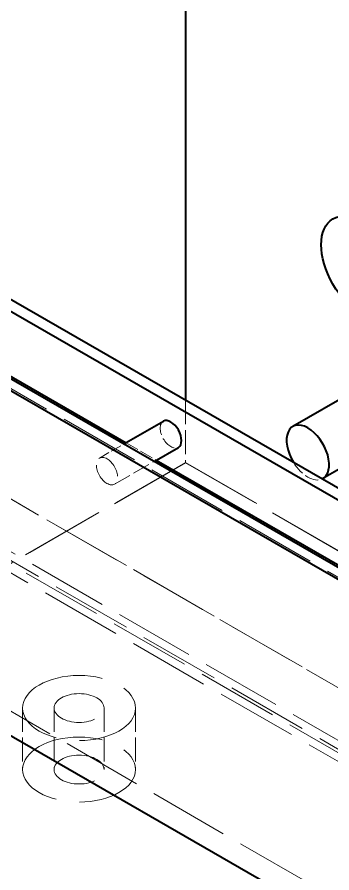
# Model space of a CAD drawing. Header units: millimetres. Extents: x 0 to 2378, y 0 to 1682.
# Drawn here: x 2143.32 to 2160.06, y 1416.55 to 1462 of the extents above; entities that cross this region are included whole.
import ezdxf

# ---------------------------------------------------------------- set-up
doc = ezdxf.new("R2010")
doc.units = ezdxf.units.MM
doc.header["$LTSCALE"] = 2
doc.linetypes.add('DASHED', pattern=[0.2067, 0.1654, -0.0413])
doc.layers.add('가려진 것(ISO)', color=2, linetype='DASHED', lineweight=18)
doc.layers.add('가시적인 것(ISO)', color=3, linetype='Continuous', lineweight=40)

msp = doc.modelspace()

# ---------------------------------------------------------------- linework, layer by layer
at = {"layer": '가려진 것(ISO)', "ltscale": 13.036946}
for p, q in [((2191.5899, 1414.2787), (2119.1821, 1455.9755)), ((2186.4987, 1411.3469), (2114.091, 1453.0437)), ((2185.933, 1407.751), (2113.5253, 1449.4478)), ((2186.4987, 1408.0767), (2114.091, 1449.7736))]:
    msp.add_line(p, q, dxfattribs=at)
at = {"layer": '가려진 것(ISO)', "ltscale": 12.833244}
msp.add_line((2185.3673, 1412.0009), (2114.091, 1453.0463), dxfattribs=at)
at = {"layer": '가려진 것(ISO)', "ltscale": 12.886484}
msp.add_line((2111.8282, 1451.5456), (2194.7011, 1403.8223), dxfattribs=at)
at = {"layer": '가려진 것(ISO)', "ltscale": 13.041375}
msp.add_line((2198.9438, 1400.7251), (2111.2625, 1451.2174), dxfattribs=at)
at = {"layer": '가려진 것(ISO)', "ltscale": 12.873099}
msp.add_line((2104.4743, 1447.3108), (2191.0242, 1397.4701), dxfattribs=at)
at = {"layer": '가려진 것(ISO)', "ltscale": 3.870264}
msp.add_line((2152.2747, 1441.658), (2152.2747, 1438.3355), dxfattribs=at)
at = {"layer": '가려진 것(ISO)', "ltscale": 1.752531}
msp.add_line((2147.7036, 1438.577), (2149.0049, 1439.3264), dxfattribs=at)
at = {"layer": '가려진 것(ISO)', "ltscale": 2.158997}
msp.add_line((2149.1172, 1439.3911), (2150.7203, 1438.4679), dxfattribs=at)
at = {"layer": '가려진 것(ISO)', "ltscale": 13.194353}
msp.add_line((2152.2747, 1438.333), (2109.8483, 1413.9012), dxfattribs=at)
at = {"layer": '가려진 것(ISO)', "ltscale": 12.842504}
msp.add_line((2152.2747, 1438.3355), (2110.9797, 1414.5553), dxfattribs=at)
at = {"layer": '가려진 것(ISO)', "ltscale": 2.836254}
msp.add_line((2148.502, 1437.1905), (2150.608, 1438.4032), dxfattribs=at)
at = {"layer": '가려진 것(ISO)', "ltscale": 0.002841}
msp.add_line((2152.2747, 1438.3355), (2152.2747, 1438.333), dxfattribs=at)
at = {"layer": '가려진 것(ISO)', "ltscale": 13.202866}
msp.add_line((2152.2747, 1438.3355), (2271.9172, 1369.438), dxfattribs=at)
at = {"layer": '가려진 것(ISO)', "ltscale": 12.924183}
msp.add_line((2152.2747, 1438.333), (2178.7205, 1423.1039), dxfattribs=at)
at = {"layer": '가려진 것(ISO)', "ltscale": 3.809293}
for p, q in [((2143.6179, 1425.3027), (2143.6179, 1422.0325)), ((2145.2885, 1425.3027), (2145.2885, 1422.0325)), ((2147.9473, 1425.3027), (2147.9473, 1422.0325)), ((2149.6179, 1425.3027), (2149.6179, 1422.0325))]:
    msp.add_line(p, q, dxfattribs=at)
at = {"layer": '가려진 것(ISO)', "ltscale": 2.393412}
msp.add_ellipse((2151.4969, 1439.8383), major_axis=(0.3992, -0.6933), ratio=0.5780931, start_param=3.1415927, end_param=6.2831853, dxfattribs=at)
at = {"layer": '가려진 것(ISO)', "ltscale": 4.786925}
msp.add_ellipse((2148.1028, 1437.8837), major_axis=(0.3992, -0.6933), ratio=0.5780931, dxfattribs=at)
at = {"layer": '가려진 것(ISO)', "ltscale": 2.274684}
msp.add_ellipse((2158.7801, 1438.8721), major_axis=(0.7985, -1.3865), ratio=0.5780931, start_param=4.7532819, end_param=6.2461598, dxfattribs=at)
at = {"layer": '가려진 것(ISO)', "ltscale": 15.198803}
for centre in [(2146.6179, 1425.3027), (2146.6179, 1422.0325)]:
    msp.add_ellipse(centre, major_axis=(-3, 0), ratio=0.5758617, dxfattribs=at)
at = {"layer": '가려진 것(ISO)', "ltscale": 10.102645}
for centre in [(2146.6179, 1425.3027), (2146.6179, 1422.0325)]:
    msp.add_ellipse(centre, major_axis=(-1.3294, 0), ratio=0.5758617, dxfattribs=at)
at = {"layer": '가시적인 것(ISO)'}
for p, q in [((2152.2747, 1468.8397), (2152.2747, 1441.658)), ((2117.4851, 1457.4774), (2164.0127, 1430.684)), ((2164.0127, 1430.0324), (2116.9194, 1457.1517)), ((2125.9703, 1456.8057), (2164.0127, 1434.8986)), ((2164.0127, 1434.2471), (2125.4047, 1456.48)), ((2103.3429, 1446.6568), (2191.0242, 1396.1645)), ((2136.5782, 1446.6118), (2149.1172, 1439.3911)), ((2162.6374, 1442.9397), (2157.9816, 1440.2586)), ((2149.0049, 1439.3264), (2151.0977, 1440.5315)), ((2164.0127, 1440.039), (2159.5786, 1437.4856)), ((2150.608, 1438.4032), (2151.8961, 1439.145)), ((2150.7203, 1438.4679), (2163.2594, 1431.2472))]:
    msp.add_line(p, q, dxfattribs=at)
msp.add_ellipse((2161.6085, 1448.6827), major_axis=(1.4971, -2.5998), ratio=0.5780931, dxfattribs=at)
for centre, major_axis, start_param, end_param in [((2151.4969, 1439.8383), (-0.3992, 0.6933), 3.1415927, 6.2831853), ((2158.7801, 1438.8721), (0.7985, -1.3865), 6.2461598, 11.0364672)]:
    msp.add_ellipse(centre, major_axis=major_axis, ratio=0.5780931, start_param=start_param, end_param=end_param, dxfattribs=at)

doc.saveas('drawing.dxf')
